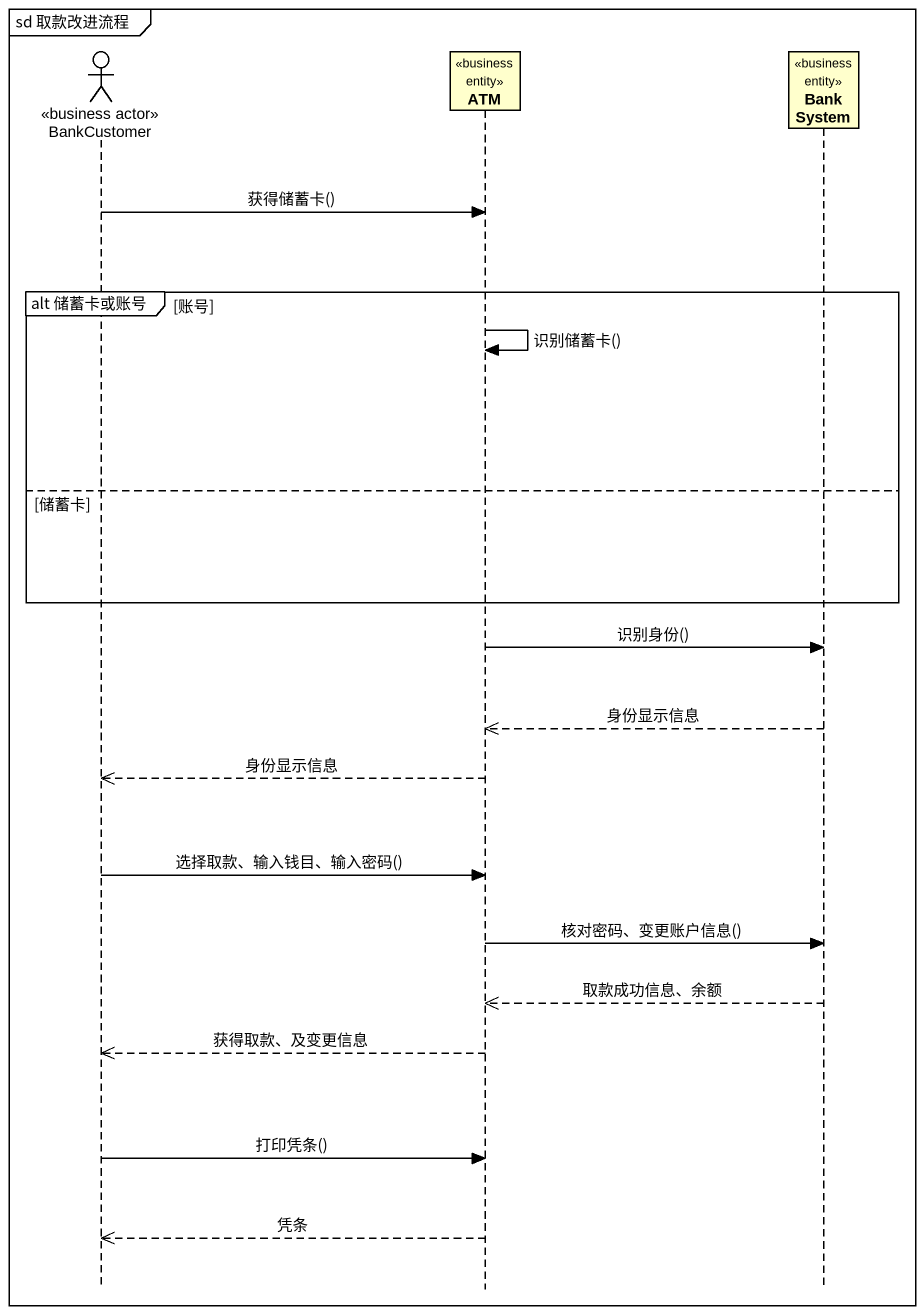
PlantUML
@startuml
mainframe sd 取款改进流程
hide footbox
actor BankCustomer <<business actor>>
participant ATM <<business entity>>
participant BankSystem <<business entity>>

BankCustomer -> ATM : 获得储蓄卡()
group alt 储蓄卡或账号 [账号]
  ATM -> ATM : 识别储蓄卡()
else 储蓄卡
end
ATM -> BankSystem : 识别身份()
BankSystem -->> ATM : 身份显示信息
ATM -->> BankCustomer : 身份显示信息
BankCustomer -> ATM : 选择取款、输入钱目、输入密码()
ATM -> BankSystem : 核对密码、变更账户信息()
BankSystem -->> ATM : 取款成功信息、余额
ATM -->> BankCustomer : 获得取款、及变更信息
BankCustomer -> ATM : 打印凭条()
ATM -->> BankCustomer : 凭条
@enduml
